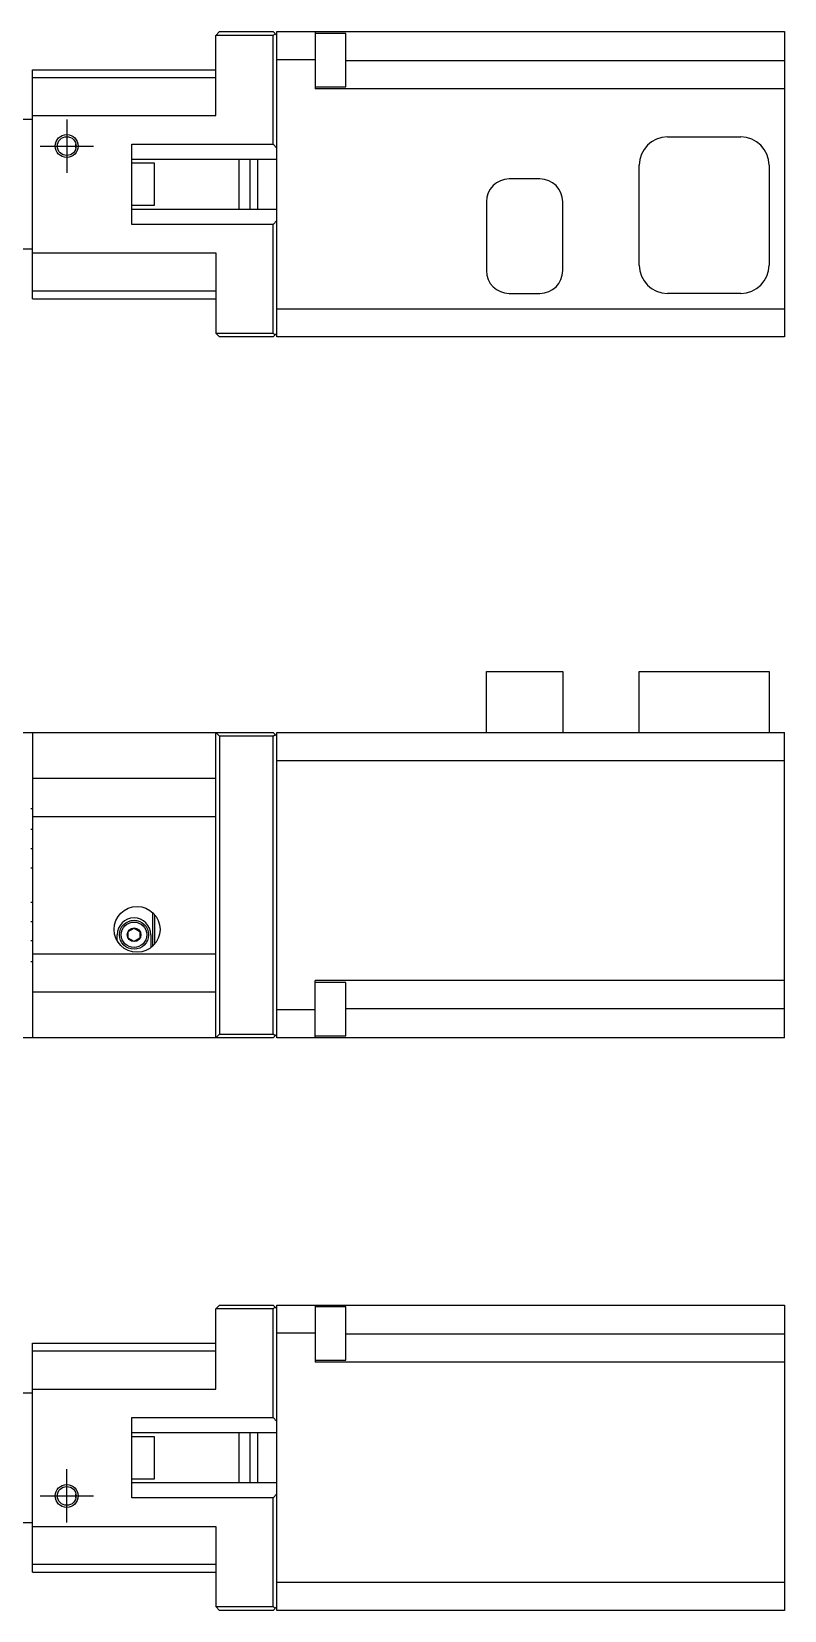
# Model space of a CAD drawing. Extents: x 0 to 579, y -8 to 217.
# Drawn here: x 175.9 to 274.4, y 10 to 216.8 of the extents above; entities that cross this region are included whole.
import ezdxf

# ---------------------------------------------------------------- set-up
doc = ezdxf.new("R2010")
doc.units = 0
doc.header["$LTSCALE"] = 0.5
doc.linetypes.add('CENTER', pattern=[50.8, 31.75, -6.35, 6.35, -6.35])
for name, color, linetype in [('MSM_CENTER', 1, 'CENTER'), ('MSM_CONTINUOUS', 7, 'CONTINUOUS'), ('MSM_NARROW', 5, 'CONTINUOUS')]:
    doc.layers.add(name, color=color, linetype=linetype)

msp = doc.modelspace()

# ---------------------------------------------------------------- linework, layer by layer
at = {"layer": 'MSM_CENTER'}
for p, q in [((180.5, 205.3), (180.5, 198.3)), ((177, 201.8), (184, 201.8)), ((180.5, 21.5), (180.5, 28.5)), ((177, 25), (184, 25))]:
    msp.add_line(p, q, dxfattribs=at)
at = {"layer": 'MSM_CONTINUOUS'}
for p, q in [((200.5, 216.8), (200, 216.3)), ((207.5, 216.3), (200, 216.3)), ((200, 205.8), (200, 216.3)), ((200.5, 216.8), (207.5, 216.8)), ((208, 216.3), (207.5, 216.8)), ((207.5, 216.3), (207.75, 216.55)), ((207.5, 202.05), (207.5, 216.3)), ((208, 176.8), (208, 216.8)), ((208, 216.8), (274.4, 216.8)), ((213, 216.8), (213, 209.31)), ((217, 216.56), (213, 216.56)), ((217, 209.56), (217, 216.56)), ((274.4, 216.8), (274.4, 176.8)), ((213, 213.1), (208, 213.1)), ((217, 213.01), (274.4, 213.01)), ((176, 181.8), (176, 211.8)), ((176, 211.8), (200, 211.8)), ((176, 210.8), (200, 210.8)), ((213, 209.56), (217, 209.56)), ((274.4, 209.31), (213, 209.31)), ((176, 205.3), (163.5, 205.3)), ((176, 205.8), (200, 205.8)), ((259.1, 203), (268.7, 203)), ((181.7, 201.53), (181.7, 202.07)), ((189, 202.05), (207.5, 202.05)), ((189, 191.55), (189, 202.05)), ((208, 201.55), (207.5, 202.05)), ((208, 200.05), (189, 200.05)), ((192, 199.55), (189, 199.55)), ((192, 194.05), (192, 199.55)), ((203, 200.05), (203, 193.55)), ((204.5, 193.55), (204.5, 200.05)), ((205.5, 193.55), (205.5, 200.05)), ((255.4, 186.2), (255.4, 199.3)), ((272.4, 199.3), (272.4, 186.2)), ((242.4, 197.5), (238.4, 197.5)), ((235.4, 194.5), (235.4, 185.5)), ((245.4, 185.5), (245.4, 194.5)), ((189, 194.05), (192, 194.05)), ((189, 193.55), (208, 193.55)), ((207.5, 191.55), (189, 191.55)), ((207.5, 191.55), (208, 192.05)), ((207.5, 177.3), (207.5, 191.55)), ((176, 188.3), (160.5, 188.3)), ((176, 187.8), (200, 187.8)), ((200, 187.8), (200, 177.3)), ((200, 182.8), (176, 182.8)), ((238.4, 182.5), (242.4, 182.5)), ((268.7, 182.5), (259.1, 182.5)), ((176, 181.8), (200, 181.8)), ((208, 180.5), (274.4, 180.5)), ((200, 177.3), (207.5, 177.3)), ((200, 177.3), (200.5, 176.8)), ((207.5, 176.8), (200.5, 176.8)), ((207.75, 177.05), (207.5, 177.3)), ((207.5, 176.8), (208, 177.3)), ((274.4, 176.8), (208, 176.8)), ((235.4, 125), (235.4, 133)), ((235.4, 133), (245.4, 133)), ((245.4, 133), (245.4, 125)), ((255.4, 125), (255.4, 133)), ((255.4, 133), (272.4, 133)), ((272.4, 133), (272.4, 125)), ((70.5, 125), (207.5, 125)), ((176, 125), (176, 85)), ((200, 125), (200.5, 124.5)), ((200, 85), (200, 125)), ((207.5, 124.5), (200.5, 124.5)), ((200.5, 124.5), (200.5, 85.5)), ((208, 124.5), (207.5, 125)), ((207.5, 124.5), (207.75, 124.75)), ((207.5, 85.5), (207.5, 124.5)), ((208, 85), (208, 125)), ((208, 125), (274.4, 125)), ((274.4, 85), (274.4, 125)), ((274.4, 121.3), (208, 121.3)), ((176, 119), (200, 119)), ((176, 115), (175.8, 115)), ((176, 114), (200, 114)), ((176, 112.27), (175.8, 112.27)), ((176, 109.77), (175.8, 109.77)), ((175.8, 107.27), (176, 107.27)), ((176, 102.73), (175.8, 102.73)), ((191.7, 101.44), (191.7, 96.96)), ((175.8, 100.23), (176, 100.23)), ((188.55, 98.93), (189.3, 99.37)), ((189.3, 99.37), (190.05, 98.93)), ((192, 101.13), (192, 97.27)), ((192, 101), (192.1, 101)), ((175.8, 97.73), (176, 97.73)), ((187.1, 97.7), (187.1, 98.5)), ((188.55, 98.07), (188.55, 98.93)), ((189.3, 97.63), (188.55, 98.07)), ((190.05, 98.07), (189.3, 97.63)), ((190.05, 98.93), (190.05, 98.07)), ((191.5, 98.5), (191.5, 96.8)), ((176, 96), (200, 96)), ((175.8, 95), (176, 95)), ((200, 91), (176, 91)), ((213, 85), (213, 92.49)), ((274.4, 92.49), (213, 92.49)), ((217, 92.24), (213, 92.24)), ((217, 85.24), (217, 92.24)), ((208, 88.7), (213, 88.7)), ((274.4, 88.79), (217, 88.79)), ((207.5, 85), (147, 85)), ((200.5, 85.5), (200, 85)), ((200.5, 85.5), (207.5, 85.5)), ((207.75, 85.25), (207.5, 85.5)), ((207.5, 85), (208, 85.5)), ((274.4, 85), (208, 85)), ((213, 85.24), (217, 85.24)), ((200.5, 50), (200, 49.5)), ((200.5, 50), (207.5, 50)), ((208, 49.5), (207.5, 50)), ((207.5, 49.5), (207.75, 49.75)), ((208, 10), (208, 50)), ((208, 50), (274.4, 50)), ((213, 50), (213, 42.51)), ((217, 49.76), (213, 49.76)), ((217, 42.76), (217, 49.76)), ((274.4, 50), (274.4, 10)), ((207.5, 49.5), (200, 49.5)), ((200, 39), (200, 49.5)), ((207.5, 35.25), (207.5, 49.5)), ((213, 46.3), (208, 46.3)), ((217, 46.21), (274.4, 46.21)), ((176, 45), (200, 45)), ((176, 15), (176, 45)), ((176, 44), (200, 44)), ((213, 42.76), (217, 42.76)), ((274.4, 42.51), (213, 42.51)), ((160.5, 38.5), (176, 38.5)), ((176, 39), (200, 39)), ((189, 24.75), (189, 35.25)), ((189, 35.25), (207.5, 35.25)), ((208, 34.75), (207.5, 35.25)), ((208, 33.25), (189, 33.25)), ((203, 33.25), (203, 26.75)), ((204.5, 26.75), (204.5, 33.25)), ((205.5, 26.75), (205.5, 33.25)), ((192, 32.75), (189, 32.75)), ((192, 27.25), (192, 32.75)), ((189, 27.25), (192, 27.25)), ((181.7, 24.73), (181.7, 25.27)), ((189, 26.75), (208, 26.75)), ((207.5, 24.75), (208, 25.25)), ((207.5, 24.75), (189, 24.75)), ((207.5, 10.5), (207.5, 24.75)), ((160.5, 21.5), (176, 21.5)), ((176, 21), (200, 21)), ((200, 21), (200, 10.5)), ((200, 16), (176, 16)), ((176, 15), (200, 15)), ((208, 13.7), (274.4, 13.7)), ((200, 10.5), (207.5, 10.5)), ((200, 10.5), (200.5, 10)), ((207.75, 10.25), (207.5, 10.5)), ((207.5, 10), (208, 10.5)), ((207.5, 10), (200.5, 10)), ((274.4, 10), (208, 10))]:
    msp.add_line(p, q, dxfattribs=at)
for centre, radius in [((180.5, 201.8), 1.23), ((189.7, 99.2), 3), ((189.3, 98.5), 1.9), ((189.3, 98.5), 1.67), ((189.3, 98.5), 0.9), ((180.5, 25), 1.23)]:
    msp.add_circle(centre, radius, dxfattribs=at)
for centre, radius, start, end in [((259.1, 199.3), 3.7, 90, 180), ((268.7, 199.3), 3.7, 0, 90), ((238.4, 194.5), 3, 90, 180), ((242.4, 194.5), 3, 0, 90), ((259.1, 186.2), 3.7, 180, 270), ((268.7, 186.2), 3.7, 270, 0), ((238.4, 185.5), 3, 180, 270), ((242.4, 185.5), 3, 270, 0), ((189.3, 98.5), 2.2, 0.0004, 179.9996)]:
    msp.add_arc(centre, radius, start, end, dxfattribs=at)
at = {"layer": 'MSM_NARROW'}
for centre in [(180.5, 201.8), (180.5, 25)]:
    msp.add_circle(centre, 1.5, dxfattribs=at)

doc.saveas('drawing.dxf')
